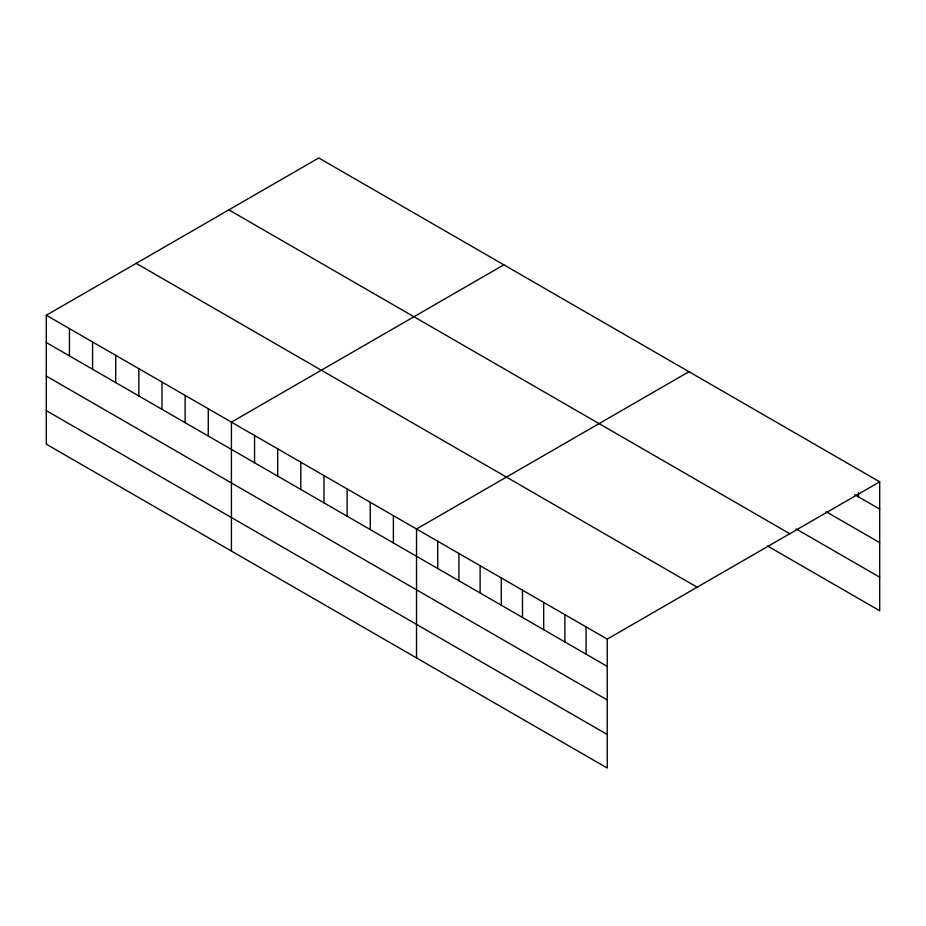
<?xml version="1.0" encoding="UTF-8"?>
<svg xmlns="http://www.w3.org/2000/svg" width="926" height="926" viewBox="0 0 926 926"><rect width="100%" height="100%" fill="white"/><g stroke="black" fill="none" stroke-linecap="round" stroke-linejoin="round"><path stroke-width="1.39" d="M46.3 315.257L607.248 639.114L607.248 768.036L46.3 444.179L46.3 315.257L318.752 157.964L879.7 481.821L879.7 610.743L767.515 545.97M503.86 264.836L231.419 422.129L231.419 551.051M688.979 371.708L416.526 529.001L416.526 657.923M607.248 639.114L879.7 481.821M854.767 494.704L879.7 509.103M826.096 511.696L879.7 542.636M796.175 528.977L879.7 577.199M228.838 209.866L789.797 533.723M136.203 263.343L697.162 587.211M46.3 342.527L607.248 666.396M46.3 376.072L607.248 699.94M46.3 410.635L607.248 734.503M858.506 492.551L858.506 496.868M586.065 626.879L586.065 654.161M564.872 614.644L564.872 641.926M543.678 602.409L543.678 629.692M522.484 590.175L522.484 617.457M501.29 577.94L501.29 605.222M480.108 565.705L480.108 592.987M458.914 553.47L458.914 580.752M437.72 541.235L437.72 568.518M393.388 515.643L393.388 542.925M370.25 502.286L370.25 529.568M347.111 488.928L347.111 516.199M323.973 475.57L323.973 502.841M300.834 462.213L300.834 489.484M277.696 448.844L277.696 476.126M254.557 435.486L254.557 462.769M208.269 408.771L208.269 436.042M185.131 395.414L185.131 422.684M161.992 382.056L161.992 409.327M138.854 368.698L138.854 395.969M115.715 355.329L115.715 382.612M92.577 341.972L92.577 369.254M69.438 328.614L69.438 355.897"/></g></svg>
